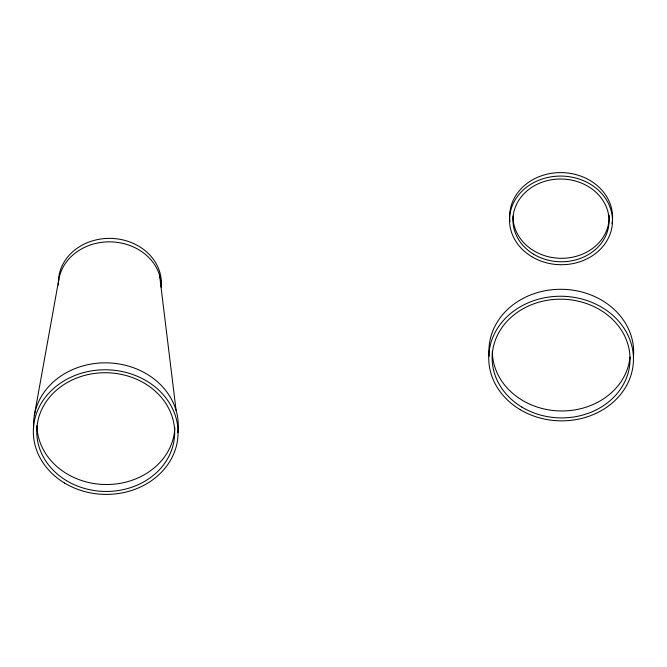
<?xml version="1.0" encoding="UTF-8"?>
<svg xmlns="http://www.w3.org/2000/svg" width="667" height="667" viewBox="0 0 667 667"><rect width="100%" height="100%" fill="white"/><g stroke="black" fill="none" stroke-linecap="round" stroke-linejoin="round"><path stroke-width="1" d="M58.312 285.117L58.413 281.641A51.484 44.314 1.6 0 1 112.356 238.444A51.484 44.314 1.6 0 1 161.197 286.635M34.309 415.549L58.863 279.34M161.264 287.219A51.484 44.314 1.6 0 0 159.713 275.713L158.788 272.92A51.484 44.314 1.6 0 0 103.852 242.096A51.484 44.314 1.6 0 0 58.479 282.216M159.571 275.137L176.096 410.455M174.829 427.522A68.968 59.363 1.6 0 1 105.419 484.509A68.968 59.363 1.6 0 1 36.96 425.679M33.625 427.747A72.378 62.298 1.6 0 1 108.196 362.89A72.378 62.298 1.6 0 1 177.814 432.725M489.161 356.228A72.378 62.298 1.6 0 1 561.214 289.286A72.378 62.298 1.6 0 1 633.425 357.145M630.023 356.887A68.968 59.363 1.6 0 1 558.537 410.897A68.968 59.363 1.6 0 1 492.329 351.159M509.963 221.661A51.484 44.314 1.6 0 1 561.889 172.611A51.484 44.314 1.6 0 1 612.031 223.745M609.104 215.199A48.074 41.379 1.6 0 1 561.939 258.304A48.074 41.379 1.6 0 1 513.04 215.941M64.591 483.066A72.378 62.298 1.6 0 0 177.847 437.644A72.378 62.298 1.6 0 0 74.704 375.571A72.378 62.298 1.6 0 0 64.591 483.066M66.533 480.665A68.968 59.363 1.6 0 0 174.446 437.385A68.968 59.363 1.6 0 0 76.163 378.239A68.968 59.363 1.6 0 0 66.533 480.665M519.968 409.521A72.378 62.298 1.6 0 0 633.225 364.09A72.378 62.298 1.6 0 0 530.082 302.026A72.378 62.298 1.6 0 0 519.968 409.521M521.911 407.112A68.968 59.363 1.6 0 0 629.823 363.832A68.968 59.363 1.6 0 0 531.541 304.694A68.968 59.363 1.6 0 0 521.911 407.112M533.692 254.252A48.074 41.379 1.6 0 0 608.913 224.079A48.074 41.379 1.6 0 0 540.403 182.858A48.074 41.379 1.6 0 0 533.692 254.252M531.749 256.653A51.484 44.314 1.6 0 0 612.314 224.345A51.484 44.314 1.6 0 0 538.944 180.19A51.484 44.314 1.6 0 0 531.749 256.653"/></g></svg>
